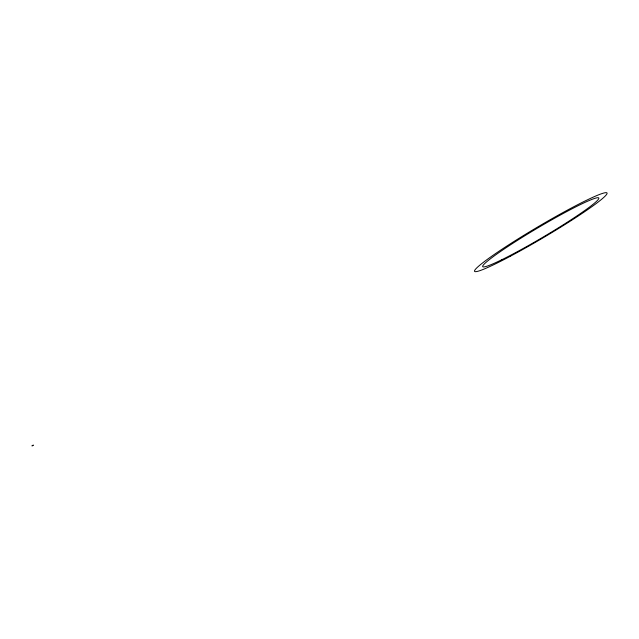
<?xml version="1.0" encoding="UTF-8"?>
<svg xmlns="http://www.w3.org/2000/svg" width="639" height="639" viewBox="0 0 639 639"><rect width="100%" height="100%" fill="white"/><g stroke="black" fill="none" stroke-linecap="round" stroke-linejoin="round"><path stroke-width="0.96" d="M32.493 445.535L31.95 445.918L33.372 445.135L32.493 445.535M510.241 256.303A76.912 6.039 -30.6 0 0 607.05 193.082A76.912 6.039 -30.6 0 0 505.153 247.157A76.912 6.039 -30.6 0 0 510.241 256.303M501.599 259.825A67.454 5.296 -30.6 0 0 597.425 200.438A67.454 5.296 -30.6 0 0 522.686 237.077A67.454 5.296 -30.6 0 0 501.599 259.825"/></g></svg>
